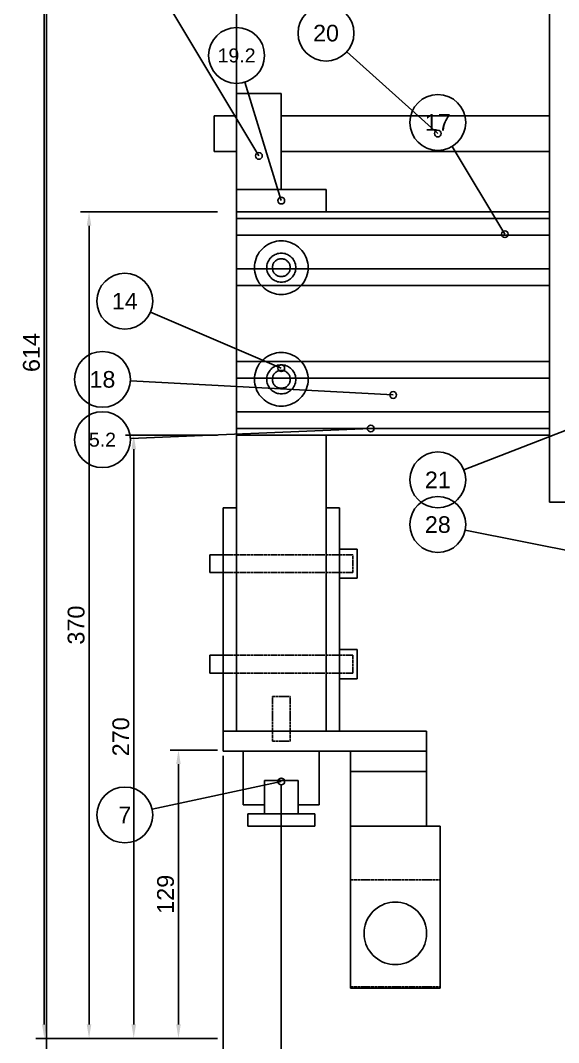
# Model space of a CAD drawing. Header units: millimetres. Extents: x 15 to 2636, y 5 to 589.
# Drawn here: x 15.3 to 111.6, y 311.2 to 494.3 of the extents above; entities that cross this region are included whole.
import ezdxf
from ezdxf.enums import TextEntityAlignment as Align

# ---------------------------------------------------------------- set-up
doc = ezdxf.new("R2010")
doc.units = ezdxf.units.MM
doc.header["$LTSCALE"] = 0.4
doc.linetypes.add('DASHED', pattern=[1.524, 1.27, -0.254])
for name, color, linetype in [('Golova', 212, 'CONTINUOUS'), ('Krepezh', 6, 'CONTINUOUS'), ('Nevidimye', 8, 'DASHED'), ('Rama', 7, 'CONTINUOUS'), ('Ramka', 7, 'CONTINUOUS'), ('Razmery', 8, 'CONTINUOUS'), ('Relsy', 5, 'CONTINUOUS'), ('SHVP', 1, 'CONTINUOUS'), ('Tekst', 7, 'CONTINUOUS'), ('Uzly', 94, 'CONTINUOUS')]:
    doc.layers.add(name, color=color, linetype=linetype)
doc.styles.add('CHERT', font='arial.ttf')
doc.dimstyles.new('T1', dxfattribs={"dimtxt": 3, "dimasz": 2.5, "dimexe": 1.5, "dimexo": 1, "dimgap": 0.8, "dimtad": 1, "dimtxsty": 'CHERT', "dimcen": 2.5, "dimazin": 3, "dimtfac": 1, "dimtmove": 0, "dimatfit": 3})

msp = doc.modelspace()

# ---------------------------------------------------------------- linework, layer by layer
at = {"layer": 'Golova'}
for q in [(110, 524.8), (114, 408)]:
    msp.add_line((110, 408), q, dxfattribs=at)
at = {"layer": 'Krepezh'}
for p, q in [((72.4, 399.6), (75.6, 399.6)), ((72.4, 394.4), (72.4, 399.6)), ((72.4, 399.6), (75.6, 399.6)), ((72.4, 398.6), (72.4, 399.6)), ((75.6, 394.4), (75.6, 399.6)), ((75.6, 394.4), (75.6, 399.6)), ((49.2, 398.6), (51.6, 398.6)), ((49.2, 395.4), (49.2, 398.6)), ((49.2, 398.6), (51.6, 398.6)), ((49.2, 395.4), (49.2, 398.6)), ((49.2, 395.4), (51.6, 395.4)), ((49.2, 395.4), (51.6, 395.4)), ((72.4, 394.4), (72.4, 395.4)), ((72.4, 394.4), (75.6, 394.4)), ((72.4, 394.4), (75.6, 394.4)), ((72.4, 381.6), (75.6, 381.6)), ((72.4, 376.4), (72.4, 381.6)), ((72.4, 381.6), (75.6, 381.6)), ((72.4, 380.6), (72.4, 381.6)), ((75.6, 376.4), (75.6, 381.6)), ((75.6, 376.4), (75.6, 381.6)), ((49.2, 380.6), (51.6, 380.6)), ((49.2, 377.4), (49.2, 380.6)), ((49.2, 380.6), (51.6, 380.6)), ((49.2, 377.4), (49.2, 380.6)), ((49.2, 377.4), (51.6, 377.4)), ((49.2, 377.4), (51.6, 377.4)), ((72.4, 376.4), (72.4, 377.4)), ((72.4, 376.4), (75.6, 376.4)), ((72.4, 376.4), (75.6, 376.4))]:
    msp.add_line(p, q, dxfattribs=at)
at = {"layer": 'Nevidimye'}
for p, q in [((59.2468, 453.9319), (58.9146, 453.677)), ((59.6, 454.1569), (59.2468, 453.9319)), ((59.9714, 454.3503), (59.6, 454.1569)), ((60.3583, 454.5105), (59.9714, 454.3503)), ((60.7577, 454.6364), (60.3583, 454.5105)), ((61.1665, 454.7271), (60.7577, 454.6364)), ((61.5817, 454.7817), (61.1665, 454.7271)), ((62, 454.8), (61.5817, 454.7817)), ((62.4183, 454.7817), (62, 454.8)), ((62.8335, 454.7271), (62.4183, 454.7817)), ((63.2423, 454.6364), (62.8335, 454.7271)), ((63.6417, 454.5105), (63.2423, 454.6364)), ((64.0286, 454.3503), (63.6417, 454.5105)), ((64.4, 454.1569), (64.0286, 454.3503)), ((64.7532, 453.9319), (64.4, 454.1569)), ((65.0854, 453.677), (64.7532, 453.9319)), ((57.8431, 452.4), (57.6497, 452.0286)), ((58.0681, 452.7532), (57.8431, 452.4)), ((58.323, 453.0854), (58.0681, 452.7532)), ((58.6059, 453.3941), (58.323, 453.0854)), ((58.9146, 453.677), (58.6059, 453.3941)), ((60.5087, 452.1298), (60.3288, 451.9917)), ((60.7, 452.2517), (60.5087, 452.1298)), ((60.9012, 452.3564), (60.7, 452.2517)), ((61.1107, 452.4432), (60.9012, 452.3564)), ((61.3271, 452.5114), (61.1107, 452.4432)), ((61.5485, 452.5605), (61.3271, 452.5114)), ((61.7734, 452.5901), (61.5485, 452.5605)), ((62, 452.6), (61.7734, 452.5901)), ((62.2266, 452.5901), (62, 452.6)), ((62.4515, 452.5605), (62.2266, 452.5901)), ((62.6729, 452.5114), (62.4515, 452.5605)), ((62.8893, 452.4432), (62.6729, 452.5114)), ((63.0988, 452.3564), (62.8893, 452.4432)), ((63.3, 452.2517), (63.0988, 452.3564)), ((63.4913, 452.1298), (63.3, 452.2517)), ((63.6712, 451.9917), (63.4913, 452.1298)), ((65.3941, 453.3941), (65.0854, 453.677)), ((65.677, 453.0854), (65.3941, 453.3941)), ((65.9319, 452.7532), (65.677, 453.0854)), ((66.1569, 452.4), (65.9319, 452.7532)), ((66.3503, 452.0286), (66.1569, 452.4)), ((57.2183, 450.4183), (57.2, 450)), ((57.2729, 450.8335), (57.2183, 450.4183)), ((57.3636, 451.2423), (57.2729, 450.8335)), ((57.4895, 451.6417), (57.3636, 451.2423)), ((57.6497, 452.0286), (57.4895, 451.6417)), ((59.4099, 450.2266), (59.4, 450)), ((59.4395, 450.4515), (59.4099, 450.2266)), ((59.4886, 450.6729), (59.4395, 450.4515)), ((59.5568, 450.8893), (59.4886, 450.6729)), ((59.6436, 451.0988), (59.5568, 450.8893)), ((59.7483, 451.3), (59.6436, 451.0988)), ((59.8702, 451.4913), (59.7483, 451.3)), ((60.0083, 451.6712), (59.8702, 451.4913)), ((60.1615, 451.8385), (60.0083, 451.6712)), ((60.3288, 451.9917), (60.1615, 451.8385)), ((60.4243, 450.2778), (60.4061, 450.1394)), ((60.4545, 450.4141), (60.4243, 450.2778)), ((60.4965, 450.5472), (60.4545, 450.4141)), ((60.5499, 450.6762), (60.4965, 450.5472)), ((60.6144, 450.8), (60.5499, 450.6762)), ((60.6894, 450.9177), (60.6144, 450.8)), ((60.7743, 451.0285), (60.6894, 450.9177)), ((60.8686, 451.1314), (60.7743, 451.0285)), ((60.9715, 451.2257), (60.8686, 451.1314)), ((61.0823, 451.3106), (60.9715, 451.2257)), ((61.2, 451.3856), (61.0823, 451.3106)), ((61.3238, 451.4501), (61.2, 451.3856)), ((61.4528, 451.5035), (61.3238, 451.4501)), ((61.5859, 451.5455), (61.4528, 451.5035)), ((61.7222, 451.5757), (61.5859, 451.5455)), ((61.8606, 451.5939), (61.7222, 451.5757)), ((62, 451.6), (61.8606, 451.5939)), ((62.1394, 451.5939), (62, 451.6)), ((62.2778, 451.5757), (62.1394, 451.5939)), ((62.4141, 451.5455), (62.2778, 451.5757)), ((62.5472, 451.5035), (62.4141, 451.5455)), ((62.6762, 451.4501), (62.5472, 451.5035)), ((62.8, 451.3856), (62.6762, 451.4501)), ((62.9177, 451.3106), (62.8, 451.3856)), ((63.0285, 451.2257), (62.9177, 451.3106)), ((63.1314, 451.1314), (63.0285, 451.2257)), ((63.2257, 451.0285), (63.1314, 451.1314)), ((63.3106, 450.9177), (63.2257, 451.0285)), ((63.3856, 450.8), (63.3106, 450.9177)), ((63.4501, 450.6762), (63.3856, 450.8)), ((63.5035, 450.5472), (63.4501, 450.6762)), ((63.5455, 450.4141), (63.5035, 450.5472)), ((63.5757, 450.2778), (63.5455, 450.4141)), ((63.5939, 450.1394), (63.5757, 450.2778)), ((63.8385, 451.8385), (63.6712, 451.9917)), ((63.9917, 451.6712), (63.8385, 451.8385)), ((64.1298, 451.4913), (63.9917, 451.6712)), ((64.2517, 451.3), (64.1298, 451.4913)), ((64.3564, 451.0988), (64.2517, 451.3)), ((64.4432, 450.8893), (64.3564, 451.0988)), ((64.5114, 450.6729), (64.4432, 450.8893)), ((64.5605, 450.4515), (64.5114, 450.6729)), ((64.5901, 450.2266), (64.5605, 450.4515)), ((64.6, 450), (64.5901, 450.2266)), ((66.5105, 451.6417), (66.3503, 452.0286)), ((66.6364, 451.2423), (66.5105, 451.6417)), ((66.7271, 450.8335), (66.6364, 451.2423)), ((66.7817, 450.4183), (66.7271, 450.8335)), ((66.8, 450), (66.7817, 450.4183)), ((57.2, 450), (57.2183, 449.5817)), ((57.2183, 449.5817), (57.2729, 449.1665)), ((57.2729, 449.1665), (57.3636, 448.7577)), ((57.3636, 448.7577), (57.4895, 448.3583)), ((59.4, 450), (59.4099, 449.7734)), ((59.4099, 449.7734), (59.4395, 449.5485)), ((59.4395, 449.5485), (59.4886, 449.3271)), ((59.4886, 449.3271), (59.5568, 449.1107)), ((59.5568, 449.1107), (59.6436, 448.9012)), ((59.6436, 448.9012), (59.7483, 448.7)), ((59.7483, 448.7), (59.8702, 448.5087)), ((59.8702, 448.5087), (60.0083, 448.3288)), ((60.4061, 450.1394), (60.4, 450)), ((60.4, 450), (60.4061, 449.8606)), ((60.4061, 449.8606), (60.4243, 449.7222)), ((60.4243, 449.7222), (60.4545, 449.5859)), ((60.4545, 449.5859), (60.4965, 449.4528)), ((60.4965, 449.4528), (60.5499, 449.3238)), ((60.5499, 449.3238), (60.6144, 449.2)), ((60.6144, 449.2), (60.6894, 449.0823)), ((60.6894, 449.0823), (60.7743, 448.9715)), ((60.7743, 448.9715), (60.8686, 448.8686)), ((60.8686, 448.8686), (60.9715, 448.7743)), ((60.9715, 448.7743), (61.0823, 448.6894)), ((61.0823, 448.6894), (61.2, 448.6144)), ((61.2, 448.6144), (61.3238, 448.5499)), ((61.3238, 448.5499), (61.4528, 448.4965)), ((61.4528, 448.4965), (61.5859, 448.4545)), ((61.5859, 448.4545), (61.7222, 448.4243)), ((61.7222, 448.4243), (61.8606, 448.4061)), ((61.8606, 448.4061), (62, 448.4)), ((62, 448.4), (62.1394, 448.4061)), ((62.1394, 448.4061), (62.2778, 448.4243)), ((62.2778, 448.4243), (62.4141, 448.4545)), ((62.4141, 448.4545), (62.5472, 448.4965)), ((62.5472, 448.4965), (62.6762, 448.5499)), ((62.6762, 448.5499), (62.8, 448.6144)), ((62.8, 448.6144), (62.9177, 448.6894)), ((62.9177, 448.6894), (63.0285, 448.7743)), ((63.0285, 448.7743), (63.1314, 448.8686)), ((63.1314, 448.8686), (63.2257, 448.9715)), ((63.2257, 448.9715), (63.3106, 449.0823)), ((63.3106, 449.0823), (63.3856, 449.2)), ((63.3856, 449.2), (63.4501, 449.3238)), ((63.4501, 449.3238), (63.5035, 449.4528)), ((63.5035, 449.4528), (63.5455, 449.5859)), ((63.5455, 449.5859), (63.5757, 449.7222)), ((63.5757, 449.7222), (63.5939, 449.8606)), ((63.6, 450), (63.5939, 450.1394)), ((63.5939, 449.8606), (63.6, 450)), ((63.9917, 448.3288), (64.1298, 448.5087)), ((64.1298, 448.5087), (64.2517, 448.7)), ((64.2517, 448.7), (64.3564, 448.9012)), ((64.3564, 448.9012), (64.4432, 449.1107)), ((64.4432, 449.1107), (64.5114, 449.3271)), ((64.5114, 449.3271), (64.5605, 449.5485)), ((64.5605, 449.5485), (64.5901, 449.7734)), ((64.5901, 449.7734), (64.6, 450)), ((66.5105, 448.3583), (66.6364, 448.7577)), ((66.6364, 448.7577), (66.7271, 449.1665)), ((66.7271, 449.1665), (66.7817, 449.5817)), ((66.7817, 449.5817), (66.8, 450)), ((57.4895, 448.3583), (57.6497, 447.9714)), ((57.6497, 447.9714), (57.8431, 447.6)), ((57.8431, 447.6), (58.0681, 447.2468)), ((58.0681, 447.2468), (58.323, 446.9146)), ((58.323, 446.9146), (58.6059, 446.6059)), ((58.6059, 446.6059), (58.9146, 446.323)), ((60.0083, 448.3288), (60.1615, 448.1615)), ((60.1615, 448.1615), (60.3288, 448.0083)), ((60.3288, 448.0083), (60.5087, 447.8702)), ((60.5087, 447.8702), (60.7, 447.7483)), ((60.7, 447.7483), (60.9012, 447.6436)), ((60.9012, 447.6436), (61.1107, 447.5568)), ((61.1107, 447.5568), (61.3271, 447.4886)), ((61.3271, 447.4886), (61.5485, 447.4395)), ((61.5485, 447.4395), (61.7734, 447.4099)), ((61.7734, 447.4099), (62, 447.4)), ((62, 447.4), (62.2266, 447.4099)), ((62.2266, 447.4099), (62.4515, 447.4395)), ((62.4515, 447.4395), (62.6729, 447.4886)), ((62.6729, 447.4886), (62.8893, 447.5568)), ((62.8893, 447.5568), (63.0988, 447.6436)), ((63.0988, 447.6436), (63.3, 447.7483)), ((63.3, 447.7483), (63.4913, 447.8702)), ((63.4913, 447.8702), (63.6712, 448.0083)), ((63.6712, 448.0083), (63.8385, 448.1615)), ((63.8385, 448.1615), (63.9917, 448.3288)), ((65.0854, 446.323), (65.3941, 446.6059)), ((65.3941, 446.6059), (65.677, 446.9146)), ((65.677, 446.9146), (65.9319, 447.2468)), ((65.9319, 447.2468), (66.1569, 447.6)), ((66.1569, 447.6), (66.3503, 447.9714)), ((66.3503, 447.9714), (66.5105, 448.3583)), ((58.9146, 446.323), (59.2468, 446.0681)), ((59.2468, 446.0681), (59.6, 445.8431)), ((59.6, 445.8431), (59.9714, 445.6497)), ((59.9714, 445.6497), (60.3583, 445.4895)), ((60.3583, 445.4895), (60.7577, 445.3636)), ((60.7577, 445.3636), (61.1665, 445.2729)), ((61.1665, 445.2729), (61.5817, 445.2183)), ((61.5817, 445.2183), (62, 445.2)), ((62, 445.2), (62.4183, 445.2183)), ((62.4183, 445.2183), (62.8335, 445.2729)), ((62.8335, 445.2729), (63.2423, 445.3636)), ((63.2423, 445.3636), (63.6417, 445.4895)), ((63.6417, 445.4895), (64.0286, 445.6497)), ((64.0286, 445.6497), (64.4, 445.8431)), ((64.4, 445.8431), (64.7532, 446.0681)), ((64.7532, 446.0681), (65.0854, 446.323)), ((59.2468, 433.9319), (58.9146, 433.677)), ((59.6, 434.1569), (59.2468, 433.9319)), ((59.9714, 434.3503), (59.6, 434.1569)), ((60.3583, 434.5105), (59.9714, 434.3503)), ((60.7577, 434.6364), (60.3583, 434.5105)), ((61.1665, 434.7271), (60.7577, 434.6364)), ((61.5817, 434.7817), (61.1665, 434.7271)), ((62, 434.8), (61.5817, 434.7817)), ((62.4183, 434.7817), (62, 434.8)), ((62.8335, 434.7271), (62.4183, 434.7817)), ((63.2423, 434.6364), (62.8335, 434.7271)), ((63.6417, 434.5105), (63.2423, 434.6364)), ((64.0286, 434.3503), (63.6417, 434.5105)), ((64.4, 434.1569), (64.0286, 434.3503)), ((64.7532, 433.9319), (64.4, 434.1569)), ((65.0854, 433.677), (64.7532, 433.9319)), ((57.6497, 432.0286), (57.4895, 431.6417)), ((57.8431, 432.4), (57.6497, 432.0286)), ((58.0681, 432.7532), (57.8431, 432.4)), ((58.323, 433.0854), (58.0681, 432.7532)), ((58.6059, 433.3941), (58.323, 433.0854)), ((58.9146, 433.677), (58.6059, 433.3941)), ((60.3288, 431.9917), (60.1615, 431.8385)), ((60.5087, 432.1298), (60.3288, 431.9917)), ((60.7, 432.2517), (60.5087, 432.1298)), ((60.9012, 432.3564), (60.7, 432.2517)), ((61.1107, 432.4432), (60.9012, 432.3564)), ((61.3271, 432.5114), (61.1107, 432.4432)), ((61.5485, 432.5605), (61.3271, 432.5114)), ((61.7734, 432.5901), (61.5485, 432.5605)), ((62, 432.6), (61.7734, 432.5901)), ((62.2266, 432.5901), (62, 432.6)), ((62.4515, 432.5605), (62.2266, 432.5901)), ((62.6729, 432.5114), (62.4515, 432.5605)), ((62.8893, 432.4432), (62.6729, 432.5114)), ((63.0988, 432.3564), (62.8893, 432.4432)), ((63.3, 432.2517), (63.0988, 432.3564)), ((63.4913, 432.1298), (63.3, 432.2517)), ((63.6712, 431.9917), (63.4913, 432.1298)), ((63.8385, 431.8385), (63.6712, 431.9917)), ((65.3941, 433.3941), (65.0854, 433.677)), ((65.677, 433.0854), (65.3941, 433.3941)), ((65.9319, 432.7532), (65.677, 433.0854)), ((66.1569, 432.4), (65.9319, 432.7532)), ((66.3503, 432.0286), (66.1569, 432.4)), ((66.5105, 431.6417), (66.3503, 432.0286)), ((57.2183, 430.4183), (57.2, 430)), ((57.2729, 430.8335), (57.2183, 430.4183)), ((57.3636, 431.2423), (57.2729, 430.8335)), ((57.4895, 431.6417), (57.3636, 431.2423)), ((59.4099, 430.2266), (59.4, 430)), ((59.4395, 430.4515), (59.4099, 430.2266)), ((59.4886, 430.6729), (59.4395, 430.4515)), ((59.5568, 430.8893), (59.4886, 430.6729)), ((59.6436, 431.0988), (59.5568, 430.8893)), ((59.7483, 431.3), (59.6436, 431.0988)), ((59.8702, 431.4913), (59.7483, 431.3)), ((60.0083, 431.6712), (59.8702, 431.4913)), ((60.1615, 431.8385), (60.0083, 431.6712)), ((60.4061, 430.1394), (60.4, 430)), ((60.4243, 430.2778), (60.4061, 430.1394)), ((60.4545, 430.4141), (60.4243, 430.2778)), ((60.4965, 430.5472), (60.4545, 430.4141)), ((60.5499, 430.6762), (60.4965, 430.5472)), ((60.6144, 430.8), (60.5499, 430.6762)), ((60.6894, 430.9177), (60.6144, 430.8)), ((60.7743, 431.0285), (60.6894, 430.9177)), ((60.8686, 431.1314), (60.7743, 431.0285)), ((60.9715, 431.2257), (60.8686, 431.1314)), ((61.0823, 431.3106), (60.9715, 431.2257)), ((61.2, 431.3856), (61.0823, 431.3106)), ((61.3238, 431.4501), (61.2, 431.3856)), ((61.4528, 431.5035), (61.3238, 431.4501)), ((61.5859, 431.5455), (61.4528, 431.5035)), ((61.7222, 431.5757), (61.5859, 431.5455)), ((61.8606, 431.5939), (61.7222, 431.5757)), ((62, 431.6), (61.8606, 431.5939)), ((62.1394, 431.5939), (62, 431.6)), ((62.2778, 431.5757), (62.1394, 431.5939)), ((62.4141, 431.5455), (62.2778, 431.5757)), ((62.5472, 431.5035), (62.4141, 431.5455)), ((62.6762, 431.4501), (62.5472, 431.5035)), ((62.8, 431.3856), (62.6762, 431.4501)), ((62.9177, 431.3106), (62.8, 431.3856)), ((63.0285, 431.2257), (62.9177, 431.3106)), ((63.1314, 431.1314), (63.0285, 431.2257)), ((63.2257, 431.0285), (63.1314, 431.1314)), ((63.3106, 430.9177), (63.2257, 431.0285)), ((63.3856, 430.8), (63.3106, 430.9177)), ((63.4501, 430.6762), (63.3856, 430.8)), ((63.5035, 430.5472), (63.4501, 430.6762)), ((63.5455, 430.4141), (63.5035, 430.5472)), ((63.5757, 430.2778), (63.5455, 430.4141)), ((63.5939, 430.1394), (63.5757, 430.2778)), ((63.6, 430), (63.5939, 430.1394)), ((63.9917, 431.6712), (63.8385, 431.8385)), ((64.1298, 431.4913), (63.9917, 431.6712)), ((64.2517, 431.3), (64.1298, 431.4913)), ((64.3564, 431.0988), (64.2517, 431.3)), ((64.4432, 430.8893), (64.3564, 431.0988)), ((64.5114, 430.6729), (64.4432, 430.8893)), ((64.5605, 430.4515), (64.5114, 430.6729)), ((64.5901, 430.2266), (64.5605, 430.4515)), ((64.6, 430), (64.5901, 430.2266)), ((66.6364, 431.2423), (66.5105, 431.6417)), ((66.7271, 430.8335), (66.6364, 431.2423)), ((66.7817, 430.4183), (66.7271, 430.8335)), ((66.8, 430), (66.7817, 430.4183)), ((57.2, 430), (57.2183, 429.5817)), ((57.2183, 429.5817), (57.2729, 429.1665)), ((57.2729, 429.1665), (57.3636, 428.7577)), ((57.3636, 428.7577), (57.4895, 428.3583)), ((57.4895, 428.3583), (57.6497, 427.9714)), ((59.4, 430), (59.4099, 429.7734)), ((59.4099, 429.7734), (59.4395, 429.5485)), ((59.4395, 429.5485), (59.4886, 429.3271)), ((59.4886, 429.3271), (59.5568, 429.1107)), ((59.5568, 429.1107), (59.6436, 428.9012)), ((59.6436, 428.9012), (59.7483, 428.7)), ((59.7483, 428.7), (59.8702, 428.5087)), ((59.8702, 428.5087), (60.0083, 428.3288)), ((60.0083, 428.3288), (60.1615, 428.1615)), ((60.4, 430), (60.4061, 429.8606)), ((60.4061, 429.8606), (60.4243, 429.7222)), ((60.4243, 429.7222), (60.4545, 429.5859)), ((60.4545, 429.5859), (60.4965, 429.4528)), ((60.4965, 429.4528), (60.5499, 429.3238)), ((60.5499, 429.3238), (60.6144, 429.2)), ((60.6144, 429.2), (60.6894, 429.0823)), ((60.6894, 429.0823), (60.7743, 428.9715)), ((60.7743, 428.9715), (60.8686, 428.8686)), ((60.8686, 428.8686), (60.9715, 428.7743)), ((60.9715, 428.7743), (61.0823, 428.6894)), ((61.0823, 428.6894), (61.2, 428.6144)), ((61.2, 428.6144), (61.3238, 428.5499)), ((61.3238, 428.5499), (61.4528, 428.4965)), ((61.4528, 428.4965), (61.5859, 428.4545)), ((61.5859, 428.4545), (61.7222, 428.4243)), ((61.7222, 428.4243), (61.8606, 428.4061)), ((61.8606, 428.4061), (62, 428.4)), ((62, 428.4), (62.1394, 428.4061)), ((62.1394, 428.4061), (62.2778, 428.4243)), ((62.2778, 428.4243), (62.4141, 428.4545)), ((62.4141, 428.4545), (62.5472, 428.4965)), ((62.5472, 428.4965), (62.6762, 428.5499)), ((62.6762, 428.5499), (62.8, 428.6144)), ((62.8, 428.6144), (62.9177, 428.6894)), ((62.9177, 428.6894), (63.0285, 428.7743)), ((63.0285, 428.7743), (63.1314, 428.8686)), ((63.1314, 428.8686), (63.2257, 428.9715)), ((63.2257, 428.9715), (63.3106, 429.0823)), ((63.3106, 429.0823), (63.3856, 429.2)), ((63.3856, 429.2), (63.4501, 429.3238)), ((63.4501, 429.3238), (63.5035, 429.4528)), ((63.5035, 429.4528), (63.5455, 429.5859)), ((63.5455, 429.5859), (63.5757, 429.7222)), ((63.5757, 429.7222), (63.5939, 429.8606)), ((63.5939, 429.8606), (63.6, 430)), ((63.8385, 428.1615), (63.9917, 428.3288)), ((63.9917, 428.3288), (64.1298, 428.5087)), ((64.1298, 428.5087), (64.2517, 428.7)), ((64.2517, 428.7), (64.3564, 428.9012)), ((64.3564, 428.9012), (64.4432, 429.1107)), ((64.4432, 429.1107), (64.5114, 429.3271)), ((64.5114, 429.3271), (64.5605, 429.5485)), ((64.5605, 429.5485), (64.5901, 429.7734)), ((64.5901, 429.7734), (64.6, 430)), ((66.3503, 427.9714), (66.5105, 428.3583)), ((66.5105, 428.3583), (66.6364, 428.7577)), ((66.6364, 428.7577), (66.7271, 429.1665)), ((66.7271, 429.1665), (66.7817, 429.5817)), ((66.7817, 429.5817), (66.8, 430)), ((57.6497, 427.9714), (57.8431, 427.6)), ((57.8431, 427.6), (58.0681, 427.2468)), ((58.0681, 427.2468), (58.323, 426.9146)), ((58.323, 426.9146), (58.6059, 426.6059)), ((58.6059, 426.6059), (58.9146, 426.323)), ((60.1615, 428.1615), (60.3288, 428.0083)), ((60.3288, 428.0083), (60.5087, 427.8702)), ((60.5087, 427.8702), (60.7, 427.7483)), ((60.7, 427.7483), (60.9012, 427.6436)), ((60.9012, 427.6436), (61.1107, 427.5568)), ((61.1107, 427.5568), (61.3271, 427.4886)), ((61.3271, 427.4886), (61.5485, 427.4395)), ((61.5485, 427.4395), (61.7734, 427.4099)), ((61.7734, 427.4099), (62, 427.4)), ((62, 427.4), (62.2266, 427.4099)), ((62.2266, 427.4099), (62.4515, 427.4395)), ((62.4515, 427.4395), (62.6729, 427.4886)), ((62.6729, 427.4886), (62.8893, 427.5568)), ((62.8893, 427.5568), (63.0988, 427.6436)), ((63.0988, 427.6436), (63.3, 427.7483)), ((63.3, 427.7483), (63.4913, 427.8702)), ((63.4913, 427.8702), (63.6712, 428.0083)), ((63.6712, 428.0083), (63.8385, 428.1615)), ((65.0854, 426.323), (65.3941, 426.6059)), ((65.3941, 426.6059), (65.677, 426.9146)), ((65.677, 426.9146), (65.9319, 427.2468)), ((65.9319, 427.2468), (66.1569, 427.6)), ((66.1569, 427.6), (66.3503, 427.9714)), ((58.9146, 426.323), (59.2468, 426.0681)), ((59.2468, 426.0681), (59.6, 425.8431)), ((59.6, 425.8431), (59.9714, 425.6497)), ((59.9714, 425.6497), (60.3583, 425.4895)), ((60.3583, 425.4895), (60.7577, 425.3636)), ((60.7577, 425.3636), (61.1665, 425.2729)), ((61.1665, 425.2729), (61.5817, 425.2183)), ((61.5817, 425.2183), (62, 425.2)), ((62, 425.2), (62.4183, 425.2183)), ((62.4183, 425.2183), (62.8335, 425.2729)), ((62.8335, 425.2729), (63.2423, 425.3636)), ((63.2423, 425.3636), (63.6417, 425.4895)), ((63.6417, 425.4895), (64.0286, 425.6497)), ((64.0286, 425.6497), (64.4, 425.8431)), ((64.4, 425.8431), (64.7532, 426.0681)), ((64.7532, 426.0681), (65.0854, 426.323)), ((51.6, 398.6), (74.8, 398.6)), ((51.6, 398.6), (74.8, 398.6)), ((74.8, 395.4), (74.8, 398.6)), ((74.8, 395.4), (74.8, 398.6)), ((51.6, 395.4), (74.8, 395.4)), ((51.6, 395.4), (74.8, 395.4)), ((51.6, 380.6), (74.8, 380.6)), ((51.6, 380.6), (74.8, 380.6)), ((74.8, 377.4), (74.8, 380.6)), ((74.8, 377.4), (74.8, 380.6)), ((51.6, 377.4), (74.8, 377.4)), ((51.6, 377.4), (74.8, 377.4)), ((60.4, 373.2), (63.6, 373.2)), ((60.4, 365.2), (60.4, 373.2)), ((63.6, 365.2), (63.6, 373.2)), ((60.4, 365.2), (63.6, 365.2)), ((74.4, 340.4), (90.4, 340.4)), ((74.4, 321.2), (90.4, 321.2))]:
    msp.add_line(p, q, dxfattribs=at)
at = {"layer": 'Rama'}
for p, q in [((54, 460), (70, 460)), ((54, 367), (54, 460)), ((54, 460), (110, 460)), ((54, 420), (54, 460)), ((54, 420), (110, 420)), ((70, 367), (70, 420)), ((54, 367), (70, 367))]:
    msp.add_line(p, q, dxfattribs=at)
at = {"layer": 'Ramka'}
msp.add_line((20, 589), (20, 5), dxfattribs=at)
at = {"layer": 'Relsy'}
for p, q in [((54, 458.8), (110, 458.8)), ((54, 446.8), (54, 458.8)), ((54, 455.8), (110, 455.8)), ((54, 449.8), (54, 455.8)), ((54, 449.8), (110, 449.8)), ((54, 446.8), (110, 446.8)), ((54, 433.2), (110, 433.2)), ((54, 421.2), (54, 433.2)), ((54, 430.2), (110, 430.2)), ((54, 424.2), (54, 430.2)), ((54, 424.2), (110, 424.2)), ((54, 421.2), (110, 421.2)), ((59, 358.2), (65, 358.2)), ((59, 352.2), (59, 358.2)), ((65, 352.2), (65, 358.2)), ((56, 352.2), (68, 352.2)), ((56, 350), (56, 352.2)), ((59, 352.2), (65, 352.2)), ((68, 350), (68, 352.2)), ((56, 350), (68, 350))]:
    msp.add_line(p, q, dxfattribs=at)
at = {"layer": 'SHVP'}
for p, q in [((50, 477.2), (54, 477.2)), ((50, 470.8), (50, 477.2)), ((62, 477.2), (110, 477.2)), ((50, 470.8), (54, 470.8)), ((62, 470.8), (110, 470.8)), ((74.4, 321.2), (74.4, 340.4)), ((90.4, 321.2), (90.4, 340.4)), ((78.8004, 335.0898), (78.4402, 334.7598)), ((79.188, 335.3873), (78.8004, 335.0898)), ((79.6, 335.6497), (79.188, 335.3873)), ((80.0333, 335.8753), (79.6, 335.6497)), ((80.4847, 336.0623), (80.0333, 335.8753)), ((80.9506, 336.2092), (80.4847, 336.0623)), ((81.4276, 336.3149), (80.9506, 336.2092)), ((81.9119, 336.3787), (81.4276, 336.3149)), ((82.4, 336.4), (81.9119, 336.3787)), ((82.8881, 336.3787), (82.4, 336.4)), ((83.3724, 336.3149), (82.8881, 336.3787)), ((83.8494, 336.2092), (83.3724, 336.3149)), ((84.3153, 336.0623), (83.8494, 336.2092)), ((84.7667, 335.8753), (84.3153, 336.0623)), ((85.2, 335.6497), (84.7667, 335.8753)), ((85.612, 335.3873), (85.2, 335.6497)), ((85.9996, 335.0898), (85.612, 335.3873)), ((86.3598, 334.7598), (85.9996, 335.0898)), ((77.3247, 333.1667), (77.1377, 332.7153)), ((77.5503, 333.6), (77.3247, 333.1667)), ((77.8127, 334.012), (77.5503, 333.6)), ((78.1102, 334.3996), (77.8127, 334.012)), ((78.4402, 334.7598), (78.1102, 334.3996)), ((86.6898, 334.3996), (86.3598, 334.7598)), ((86.9873, 334.012), (86.6898, 334.3996)), ((87.2497, 333.6), (86.9873, 334.012)), ((87.4753, 333.1667), (87.2497, 333.6)), ((87.6623, 332.7153), (87.4753, 333.1667)), ((76.8213, 331.2881), (76.8, 330.8)), ((76.8851, 331.7724), (76.8213, 331.2881)), ((76.9908, 332.2494), (76.8851, 331.7724)), ((77.1377, 332.7153), (76.9908, 332.2494)), ((87.8092, 332.2494), (87.6623, 332.7153)), ((87.9149, 331.7724), (87.8092, 332.2494)), ((87.9787, 331.2881), (87.9149, 331.7724)), ((88, 330.8), (87.9787, 331.2881)), ((76.8, 330.8), (76.8213, 330.3119)), ((76.8213, 330.3119), (76.8851, 329.8276)), ((76.8851, 329.8276), (76.9908, 329.3506)), ((87.8092, 329.3506), (87.9149, 329.8276)), ((87.9149, 329.8276), (87.9787, 330.3119)), ((87.9787, 330.3119), (88, 330.8)), ((76.9908, 329.3506), (77.1377, 328.8847)), ((77.1377, 328.8847), (77.3247, 328.4333)), ((77.3247, 328.4333), (77.5503, 328)), ((77.5503, 328), (77.8127, 327.588)), ((86.9873, 327.588), (87.2497, 328)), ((87.2497, 328), (87.4753, 328.4333)), ((87.4753, 328.4333), (87.6623, 328.8847)), ((87.6623, 328.8847), (87.8092, 329.3506)), ((77.8127, 327.588), (78.1102, 327.2004)), ((78.1102, 327.2004), (78.4402, 326.8402)), ((78.4402, 326.8402), (78.8004, 326.5102)), ((78.8004, 326.5102), (79.188, 326.2127)), ((79.188, 326.2127), (79.6, 325.9503)), ((79.6, 325.9503), (80.0333, 325.7247)), ((84.7667, 325.7247), (85.2, 325.9503)), ((85.2, 325.9503), (85.612, 326.2127)), ((85.612, 326.2127), (85.9996, 326.5102)), ((85.9996, 326.5102), (86.3598, 326.8402)), ((86.3598, 326.8402), (86.6898, 327.2004)), ((86.6898, 327.2004), (86.9873, 327.588)), ((80.0333, 325.7247), (80.4847, 325.5377)), ((80.4847, 325.5377), (80.9506, 325.3908)), ((80.9506, 325.3908), (81.4276, 325.2851)), ((81.4276, 325.2851), (81.9119, 325.2213)), ((81.9119, 325.2213), (82.4, 325.2)), ((82.4, 325.2), (82.8881, 325.2213)), ((82.8881, 325.2213), (83.3724, 325.2851)), ((83.3724, 325.2851), (83.8494, 325.3908)), ((83.8494, 325.3908), (84.3153, 325.5377)), ((84.3153, 325.5377), (84.7667, 325.7247))]:
    msp.add_line(p, q, dxfattribs=at)
at = {"layer": 'Tekst'}
for p, q in [((42.5725, 495.7125), (58, 470)), ((73.7165, 488.6552), (90, 474)), ((55.4704, 483.2211), (62, 462)), ((92.5725, 471.7125), (102, 456)), ((38.5957, 442.0304), (62, 432)), ((34.9928, 429.7312), (82, 427.2)), ((94.66, 413.8122), (126, 426)), ((34.9957, 419.4082), (78, 421.2)), ((94.9029, 403.0194), (130, 396)), ((38.889, 353.0476), (62, 358))]:
    msp.add_line(p, q, dxfattribs=at)
for centre, radius in [((70, 492), 5), ((54, 488), 5), ((90, 476), 5), ((90, 474), 0.6), ((58, 470), 0.6), ((62, 462), 0.6), ((102, 456), 0.6), ((34, 444), 5), ((30, 430), 5), ((62, 432), 0.6), ((82, 427.2), 0.6), ((30, 419.2), 5), ((78, 421.2), 0.6), ((90, 412), 5), ((90, 404), 5), ((34, 352), 5), ((62, 358), 0.6)]:
    msp.add_circle(centre, radius, dxfattribs=at)
at = {"layer": 'Uzly'}
for p, q in [((54, 481.2), (62, 481.2)), ((54, 464), (54, 481.2)), ((62, 464), (62, 481.2)), ((54, 464), (70, 464)), ((54, 460), (54, 464)), ((54, 464), (62, 464)), ((70, 460), (70, 464)), ((54, 460), (70, 460)), ((51.6, 407), (54, 407)), ((51.6, 367), (51.6, 407)), ((54, 367), (54, 407)), ((70, 407), (72.4, 407)), ((70, 367), (70, 407)), ((72.4, 367), (72.4, 407)), ((51.6, 367), (88, 367)), ((51.6, 363.4), (51.6, 367)), ((51.6, 367), (54, 367)), ((70, 367), (72.4, 367)), ((88, 363.4), (88, 367)), ((51.6, 363.4), (88, 363.4)), ((55.2, 363.4), (68.8, 363.4)), ((55.2, 353.8), (55.2, 363.4)), ((55.2, 363.4), (68.8, 363.4)), ((55.2, 353.8), (55.2, 363.4)), ((68.8, 353.8), (68.8, 363.4)), ((68.8, 353.8), (68.8, 363.4)), ((74.4, 363.4), (88, 363.4)), ((74.4, 359.8), (74.4, 363.4)), ((88, 359.8), (88, 363.4)), ((74.4, 359.8), (88, 359.8)), ((74.4, 350), (74.4, 359.8)), ((74.4, 359.8), (88, 359.8)), ((88, 350), (88, 359.8)), ((55.2, 353.8), (59, 353.8)), ((55.2, 353.8), (59, 353.8)), ((65, 353.8), (68.8, 353.8)), ((65, 353.8), (68.8, 353.8)), ((74.4, 350), (90.4, 350)), ((74.4, 321), (74.4, 350)), ((74.4, 350), (88, 350)), ((90.4, 321), (90.4, 350)), ((74.4, 321), (90.4, 321))]:
    msp.add_line(p, q, dxfattribs=at)

# ---------------------------------------------------------------- texts
at = {"layer": 'Tekst', "style": 'CHERT'}
for s, height, p in [('20', 2.975, (70, 492)), ('19.2', 2.5, (54, 488)), ('17', 2.975, (90, 476)), ('14', 2.975, (34, 444)), ('18', 2.975, (30, 430)), ('5.2', 2.5, (30, 419.2)), ('21', 2.975, (90, 412)), ('28', 2.975, (90, 404)), ('7', 2.975, (34, 352))]:
    msp.add_text(s, height=height, dxfattribs=at).set_placement(p, align=Align.MIDDLE_CENTER)

# ---------------------------------------------------------------- dimensions: what is measured, and where the dimension line sits
at = {"layer": 'Razmery'}
for base, p1, p2, text in [((54, 556), (54, 460), (246, 460), '480'), ((51.6, 298), (51.6, 363.6), (294.8, 363.6), '608'), ((62, 305), (62, 358.4), (238, 358.4), '440 (osi relsov Y)')]:
    msp.add_linear_dim(base=base, p1=p1, p2=p2, text=text, dimstyle='T1', override={"dimlfac": 2.5}, dxfattribs=at).render()
for base, p2, text in [((19.6, 312), (51.6, 557.6), '614'), ((27.6, 312), (51.6, 460), '370'), ((35.6, 312), (51.6, 420), '270'), ((43.6, 312), (51.6, 363.6), '129')]:
    msp.add_linear_dim(base=base, p1=(51.6, 312), p2=p2, angle=90, text=text, dimstyle='T1', override={"dimlfac": 2.5}, dxfattribs=at).render()

doc.saveas('drawing.dxf')
